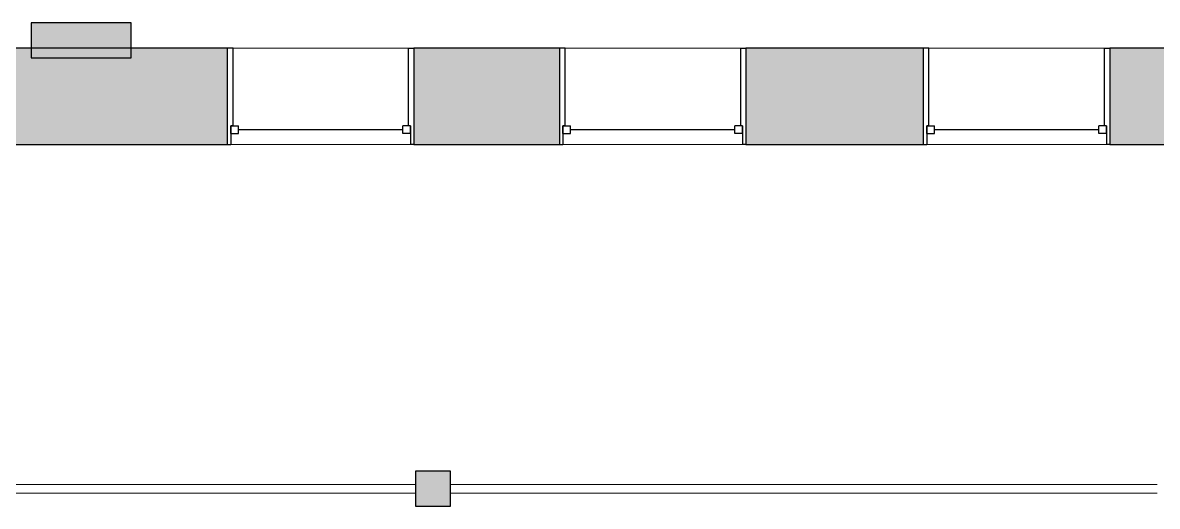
# Model space of a CAD drawing. Header units: inches. Extents: x -1176 to 1507, y -2527 to 978.
# Drawn here: x 801.2 to 1060.3, y 9.3 to 119.7 of the extents above; entities that cross this region are included whole.
import ezdxf

# ---------------------------------------------------------------- set-up
doc = ezdxf.new("R2010")
doc.units = ezdxf.units.IN
doc.header["$MEASUREMENT"] = 0
for name, color, linetype, lineweight in [('A-COLS', 52, 'Continuous', 18), ('A-FLOR-HRAL', 11, 'Continuous', 18), ('A-GLAZ', 151, 'Continuous', 18), ('A-WALL', 113, 'Continuous', 18), ('A-WALL-PATT', 111, 'Continuous', 18)]:
    doc.layers.add(name, color=color, linetype=linetype, lineweight=lineweight)

# ---------------------------------------------------------------- blocks, each defined once
blk = doc.blocks.new('Top Rail Type - Top Rail_Internal_-6920603-3rd Floor Demo')
at = {"layer": 'A-FLOR-HRAL', "lineweight": 9}
for p, q in [((772.5, 14.32), (890.9, 14.32)), ((898.9, 14.32), (1060.27, 14.32)), ((890.9, 12.32), (772.5, 12.32)), ((1060.27, 12.32), (898.9, 12.32))]:
    blk.add_line(p, q, dxfattribs=at)
blk = doc.blocks.new('Top Rail Type - Top Rail_Internal_-V7-3rd Floor Demo')
at = {"layer": 'A-FLOR-HRAL', "lineweight": 9}
for p, q in [((890.9, 14.32), (772.5, 14.32)), ((1060.27, 14.32), (898.9, 14.32)), ((890.9, 12.32), (772.5, 12.32)), ((1060.27, 12.32), (898.9, 12.32))]:
    blk.add_line(p, q, dxfattribs=at)
blk = doc.blocks.new('Double Hung - side window 3_ 6_5_ x 5_ 6_ 2-5312470-3rd Floor Demo')
at = {"layer": 'A-GLAZ', "color": 8, "lineweight": 30}
for p, q in [((-21.25, 11), (-20.5, 11)), ((-20.5, 6.75), (-20.5, 11)), ((20.5, 6.75), (20.5, 11)), ((21.25, 11), (20.5, 11)), ((-20.5, 8.5), (-20.5, 6.75)), ((-20.5, 8.5), (-18.75, 8.5)), ((-18.75, 8.5), (-18.75, 6.75)), ((18.75, 8.5), (18.75, 6.75)), ((20.5, 8.5), (18.75, 8.5)), ((20.5, 8.5), (20.5, 6.75)), ((-20.5, 6.75), (-18.75, 6.75)), ((-20.5, 6.75), (-20, 6.75)), ((-20, -11), (-20, 6.75)), ((-18.75, 7.625), (18.75, 7.625)), ((20.5, 6.75), (18.75, 6.75)), ((20, 6.75), (20.5, 6.75)), ((20, 6.75), (20, -11)), ((-20, -11), (-21.25, -11)), ((20, -11), (21.25, -11))]:
    blk.add_line(p, q, dxfattribs=at)

msp = doc.modelspace()

# ---------------------------------------------------------------- hatches: boundary and pattern name
at = {"layer": 'A-COLS'}
msp.add_hatch(color=250, dxfattribs=at).paths.add_polyline_path([(898.9, 9.32), (898.9, 17.32), (890.9, 17.32), (890.9, 9.32)], flags=0)
at = {"layer": 'A-WALL-PATT', "lineweight": 9}
msp.add_hatch(color=7, dxfattribs=at).paths.add_polyline_path([(825.97, 111.72), (825.97, 119.72), (803.14, 119.72), (803.14, 111.72)], flags=0)
h = msp.add_hatch(color=7, dxfattribs=at)
h.paths.add_polyline_path([(1329.15, 91.89), (1329.15, 113.89), (1290.24, 113.89), (1290.24, 91.89)], flags=0)
h.paths.add_polyline_path([(1263.74, 91.89), (1263.74, 113.89), (1161.83, 113.89), (1161.83, 91.89), (1179.07, 91.89)], flags=0)
h.paths.add_polyline_path([(1120.9, 91.89), (1120.9, 113.89), (1049.4, 113.89), (1049.4, 91.89), (1086.57, 91.89)], flags=0)
h.paths.add_polyline_path([(1006.9, 91.89), (1006.9, 113.89), (966.34, 113.89), (966.34, 91.89)], flags=0)
h.paths.add_polyline_path([(923.84, 91.89), (923.84, 113.89), (890.51, 113.89), (890.51, 91.89), (901.56, 91.89)], flags=0)
h.paths.add_polyline_path([(848.01, 91.89), (848.01, 113.89), (799.34, 113.89), (799.34, 91.89)], flags=0)
h.paths.add_polyline_path([(756.84, 91.89), (756.84, 113.89), (677.93, 113.89), (677.93, 91.89)], flags=0)
h.paths.add_polyline_path([(635.43, 91.89), (635.43, 113.89), (562.75, 113.89), (562.75, 91.89)], flags=0)
h.paths.add_polyline_path([(520.25, 91.89), (520.25, 113.89), (480.78, 113.89), (480.78, 91.89)], flags=0)

# ---------------------------------------------------------------- linework, layer by layer
at = {"layer": 'A-COLS', "color": 8, "lineweight": 30}
for p, q in [((898.9, 17.32), (890.9, 17.32)), ((890.9, 17.32), (890.9, 9.32)), ((898.9, 9.32), (898.9, 17.32)), ((890.9, 9.32), (898.9, 9.32))]:
    msp.add_line(p, q, dxfattribs=at)
at = {"layer": 'A-WALL', "color": 8, "lineweight": 30}
for p, q in [((825.97, 119.72), (803.14, 119.72)), ((803.14, 119.72), (803.14, 111.72)), ((825.97, 111.72), (825.97, 119.72)), ((848.01, 113.89), (799.34, 113.89)), ((803.14, 111.72), (825.97, 111.72)), ((848.01, 91.89), (848.01, 113.89)), ((923.84, 113.89), (890.51, 113.89)), ((890.51, 113.89), (890.51, 91.89)), ((923.84, 91.89), (923.84, 113.89)), ((1006.9, 113.89), (966.34, 113.89)), ((966.34, 113.89), (966.34, 91.89)), ((1006.9, 91.89), (1006.9, 113.89)), ((1092.74, 113.89), (1049.4, 113.89)), ((1049.4, 113.89), (1049.4, 91.89)), ((799.34, 91.89), (848.01, 91.89)), ((890.51, 91.89), (923.84, 91.89)), ((966.34, 91.89), (1006.9, 91.89)), ((1049.4, 91.89), (1121.83, 91.89))]:
    msp.add_line(p, q, dxfattribs=at)
at = {"layer": 'A-WALL', "lineweight": 9}
for p, q in [((848.01, 113.89), (890.51, 113.89)), ((923.84, 113.89), (966.34, 113.89)), ((1006.9, 113.89), (1049.4, 113.89)), ((890.51, 91.89), (848.01, 91.89)), ((966.34, 91.89), (923.84, 91.89)), ((1049.4, 91.89), (1006.9, 91.89))]:
    msp.add_line(p, q, dxfattribs=at)

# ---------------------------------------------------------------- block references
at = {"layer": 'A-FLOR-HRAL', "lineweight": 9}
for name in ['Top Rail Type - Top Rail_Internal_-6920603-3rd Floor Demo', 'Top Rail Type - Top Rail_Internal_-V7-3rd Floor Demo']:
    msp.add_blockref(name, (0, 0), dxfattribs=at)
at = {"layer": 'A-GLAZ', "rotation": 180}
for p in [(869.26, 102.89), (945.09, 102.89), (1028.15, 102.89)]:
    msp.add_blockref('Double Hung - side window 3_ 6_5_ x 5_ 6_ 2-5312470-3rd Floor Demo', p, dxfattribs=at)

doc.saveas('drawing.dxf')
